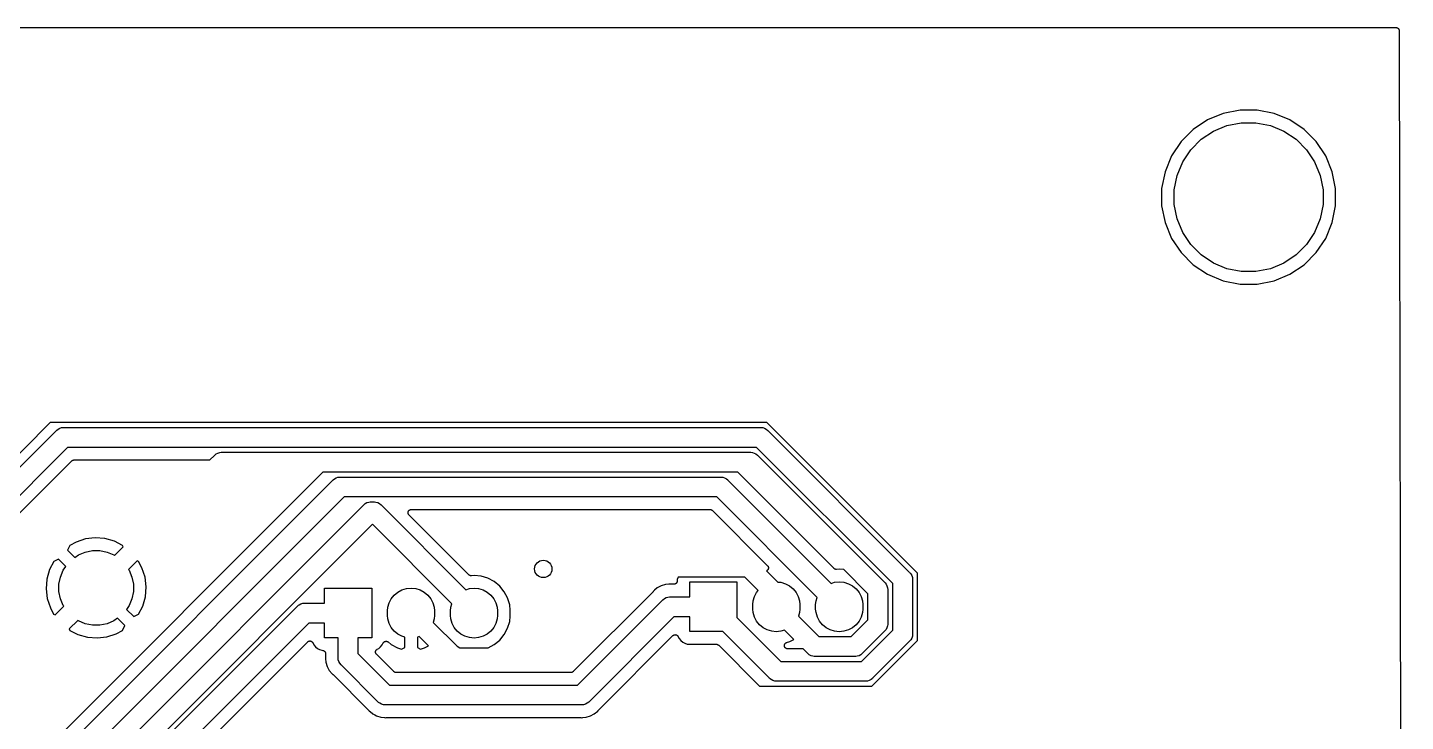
# Model space of a CAD drawing. Extents: x 77 to 164, y -183 to -59.
# Drawn here: x 108.7 to 164.3, y -86.9 to -59 of the extents above; entities that cross this region are included whole.
import ezdxf

# ---------------------------------------------------------------- set-up
doc = ezdxf.new("R2010")
doc.units = 0
doc.header["$MEASUREMENT"] = 0
doc.layers.add('BLACK', color=7, linetype='CONTINUOUS')

msp = doc.modelspace()

# ---------------------------------------------------------------- linework, layer by layer
at = {"layer": 'BLACK', "linetype": 'CONTINUOUS'}
for p, q in [((76.86, -58.953), (163.933, -58.953)), ((163.933, -58.953), (163.934, -58.953)), ((163.934, -58.953), (163.934, -58.953)), ((163.934, -58.953), (163.934, -58.953)), ((163.934, -58.953), (163.935, -58.953)), ((163.935, -58.953), (163.947, -58.9543)), ((163.947, -58.9543), (163.959, -58.9555)), ((163.959, -58.9555), (163.959, -58.9557)), ((163.959, -58.9557), (163.96, -58.9558)), ((163.96, -58.9558), (163.971, -58.9593)), ((163.971, -58.9593), (163.982, -58.9628)), ((163.982, -58.9628), (163.983, -58.9631)), ((163.983, -58.9631), (163.983, -58.9633)), ((163.983, -58.9633), (163.994, -58.969)), ((163.994, -58.969), (164.004, -58.9746)), ((164.004, -58.9746), (164.005, -58.9749)), ((164.005, -58.9749), (164.005, -58.9752)), ((164.005, -58.9752), (164.014, -58.9828)), ((164.014, -58.9828), (164.023, -58.9903)), ((164.023, -58.9903), (164.024, -58.9908)), ((164.024, -58.9908), (164.024, -58.9911)), ((164.024, -58.9911), (164.031, -59.0003)), ((164.031, -59.0003), (164.039, -59.0095)), ((164.039, -59.0095), (164.039, -59.01)), ((164.039, -59.01), (164.04, -59.0105)), ((164.04, -59.0105), (164.045, -59.0209)), ((164.045, -59.0209), (164.051, -59.0314)), ((164.051, -59.0314), (164.051, -59.0319)), ((164.051, -59.0319), (164.051, -59.0324)), ((164.051, -59.0324), (164.054, -59.0437)), ((164.054, -59.0437), (164.058, -59.0551)), ((164.058, -59.0551), (164.058, -59.0557)), ((164.058, -59.0557), (164.058, -59.0562)), ((164.058, -59.0562), (164.059, -59.0679)), ((164.059, -59.0679), (164.06, -59.0797)), ((164.06, -59.0797), (164.312, -182.474)), ((156.326, -62.6775), (155.752, -63.0614)), ((156.965, -62.4131), (156.326, -62.6775)), ((157.643, -62.2783), (156.965, -62.4131)), ((157.113, -62.9015), (157.693, -62.7863)), ((158.333, -62.2783), (157.643, -62.2783)), ((157.693, -62.7863), (158.283, -62.7863)), ((158.283, -62.7863), (158.863, -62.9015)), ((159.011, -62.4131), (158.333, -62.2783)), ((159.65, -62.6775), (159.011, -62.4131)), ((160.224, -63.0614), (159.65, -62.6775)), ((155.752, -63.0614), (155.263, -63.5499)), ((156.076, -63.4559), (156.567, -63.1277)), ((156.567, -63.1277), (157.113, -62.9015)), ((158.863, -62.9015), (159.409, -63.1277)), ((159.409, -63.1277), (159.9, -63.4559)), ((160.713, -63.5499), (160.224, -63.0614)), ((155.263, -63.5499), (154.879, -64.1245)), ((155.33, -64.3651), (155.658, -63.8738)), ((155.658, -63.8738), (156.076, -63.4559)), ((159.9, -63.4559), (160.318, -63.8738)), ((160.318, -63.8738), (160.646, -64.3651)), ((161.097, -64.1245), (160.713, -63.5499)), ((154.879, -64.1245), (154.615, -64.7628)), ((155.104, -64.911), (155.33, -64.3651)), ((160.646, -64.3651), (160.872, -64.911)), ((161.361, -64.7628), (161.097, -64.1245)), ((154.615, -64.7628), (154.48, -65.4405)), ((154.988, -65.4906), (155.104, -64.911)), ((160.872, -64.911), (160.988, -65.4906)), ((161.496, -65.4405), (161.361, -64.7628)), ((154.48, -65.4405), (154.48, -66.1315)), ((154.988, -66.0814), (154.988, -65.4906)), ((160.988, -65.4906), (160.988, -66.0814)), ((161.496, -66.1315), (161.496, -65.4405)), ((154.48, -66.1315), (154.615, -66.8092)), ((155.104, -66.661), (154.988, -66.0814)), ((160.988, -66.0814), (160.872, -66.661)), ((161.361, -66.8092), (161.496, -66.1315)), ((155.33, -67.2069), (155.104, -66.661)), ((160.872, -66.661), (160.646, -67.2069)), ((154.615, -66.8092), (154.879, -67.4475)), ((155.658, -67.6982), (155.33, -67.2069)), ((160.646, -67.2069), (160.318, -67.6982)), ((161.097, -67.4475), (161.361, -66.8092)), ((154.879, -67.4475), (155.263, -68.0221)), ((156.076, -68.1161), (155.658, -67.6982)), ((160.318, -67.6982), (159.9, -68.1161)), ((160.713, -68.0221), (161.097, -67.4475)), ((155.263, -68.0221), (155.752, -68.5106)), ((156.567, -68.4443), (156.076, -68.1161)), ((159.9, -68.1161), (159.409, -68.4443)), ((160.224, -68.5106), (160.713, -68.0221)), ((155.752, -68.5106), (156.326, -68.8945)), ((156.326, -68.8945), (156.965, -69.1589)), ((157.113, -68.6705), (156.567, -68.4443)), ((157.693, -68.7857), (157.113, -68.6705)), ((158.283, -68.7857), (157.693, -68.7857)), ((158.863, -68.6705), (158.283, -68.7857)), ((159.409, -68.4443), (158.863, -68.6705)), ((159.011, -69.1589), (159.65, -68.8945)), ((159.65, -68.8945), (160.224, -68.5106)), ((156.965, -69.1589), (157.643, -69.2937)), ((157.643, -69.2937), (158.333, -69.2937)), ((158.333, -69.2937), (159.011, -69.1589)), ((109.653, -74.87), (105.559, -78.9637)), ((138.558, -74.87), (109.653, -74.87)), ((144.631, -80.9427), (138.558, -74.87)), ((106.157, -78.9373), (109.893, -75.201)), ((109.893, -75.201), (109.906, -75.1858)), ((109.906, -75.1858), (109.921, -75.1732)), ((109.921, -75.1732), (109.967, -75.1358)), ((109.921, -75.1732), (109.921, -75.1732)), ((109.967, -75.1358), (110.036, -75.0986)), ((109.967, -75.1358), (109.967, -75.1358)), ((109.967, -75.1358), (109.967, -75.1358)), ((110.036, -75.0986), (110.112, -75.0758)), ((110.112, -75.0758), (110.17, -75.07)), ((110.17, -75.07), (110.19, -75.068)), ((110.17, -75.07), (110.17, -75.07)), ((110.19, -75.068), (110.21, -75.07)), ((110.21, -75.07), (138.29, -75.07)), ((138.29, -75.07), (138.309, -75.068)), ((138.309, -75.068), (138.329, -75.07)), ((138.329, -75.07), (138.329, -75.07)), ((138.329, -75.07), (138.388, -75.0758)), ((138.388, -75.0758), (138.463, -75.0986)), ((138.463, -75.0986), (138.533, -75.1358)), ((138.533, -75.1358), (138.593, -75.1858)), ((138.593, -75.1858), (138.606, -75.201)), ((138.606, -75.201), (144.299, -80.8945)), ((110.356, -75.87), (106.826, -79.3997)), ((138.144, -75.87), (110.356, -75.87)), ((116.347, -76.1358), (116.416, -76.0986)), ((116.416, -76.0986), (116.492, -76.0758)), ((116.492, -76.0758), (116.55, -76.07)), ((116.55, -76.07), (116.57, -76.0681)), ((116.57, -76.0681), (116.59, -76.07)), ((116.59, -76.07), (137.875, -76.07)), ((137.875, -76.07), (137.895, -76.0681)), ((137.895, -76.0681), (137.915, -76.07)), ((137.915, -76.07), (137.915, -76.07)), ((137.915, -76.07), (137.973, -76.0758)), ((137.973, -76.0758), (138.049, -76.0986)), ((138.049, -76.0986), (138.118, -76.1358)), ((143.631, -81.3569), (138.144, -75.87)), ((107.638, -79.3061), (110.529, -76.4152)), ((110.529, -76.4149), (110.53, -76.4139)), ((110.529, -76.4152), (110.529, -76.4149)), ((110.529, -76.4149), (110.529, -76.4149)), ((110.529, -76.4149), (110.529, -76.4149)), ((110.53, -76.4139), (110.539, -76.4066)), ((110.539, -76.4066), (110.548, -76.3992)), ((110.548, -76.3992), (110.549, -76.3989)), ((110.549, -76.3989), (110.55, -76.3985)), ((110.55, -76.3985), (110.56, -76.3931)), ((110.56, -76.3931), (110.57, -76.3876)), ((110.57, -76.3876), (110.571, -76.3874)), ((110.571, -76.3874), (110.572, -76.3871)), ((110.572, -76.3871), (110.583, -76.3838)), ((110.583, -76.3838), (110.594, -76.3804)), ((110.594, -76.3804), (110.595, -76.3803)), ((110.595, -76.3801), (110.607, -76.3791)), ((110.595, -76.3803), (110.595, -76.3801)), ((110.607, -76.3791), (110.619, -76.378)), ((110.619, -76.378), (116.096, -76.378)), ((116.096, -76.378), (116.273, -76.201)), ((116.273, -76.201), (116.286, -76.1858)), ((116.286, -76.1858), (116.347, -76.1358)), ((138.118, -76.1358), (138.179, -76.1858)), ((138.179, -76.1858), (138.192, -76.201)), ((138.192, -76.201), (143.299, -81.3087)), ((120.652, -76.87), (105.82, -91.702)), ((106.157, -92.0833), (121.039, -77.201)), ((137.384, -76.87), (120.652, -76.87)), ((121.039, -77.201), (121.052, -77.1858)), ((121.052, -77.1858), (121.067, -77.1733)), ((121.067, -77.1733), (121.113, -77.1358)), ((121.067, -77.1733), (121.067, -77.1733)), ((121.113, -77.1358), (121.182, -77.0987)), ((121.113, -77.1358), (121.113, -77.1358)), ((121.113, -77.1358), (121.113, -77.1358)), ((121.182, -77.0987), (121.258, -77.0758)), ((121.258, -77.0758), (121.316, -77.07)), ((121.316, -77.07), (121.336, -77.0681)), ((121.316, -77.07), (121.316, -77.07)), ((121.336, -77.0681), (121.356, -77.07)), ((121.356, -77.07), (136.68, -77.07)), ((136.68, -77.07), (136.7, -77.0681)), ((136.7, -77.0681), (136.719, -77.07)), ((136.719, -77.07), (136.719, -77.07)), ((136.719, -77.07), (136.778, -77.0758)), ((136.778, -77.0758), (136.853, -77.0987)), ((136.853, -77.0987), (136.923, -77.1358)), ((136.923, -77.1358), (136.984, -77.1858)), ((136.984, -77.1858), (136.996, -77.2011)), ((136.996, -77.2011), (141.148, -81.3531)), ((141.269, -80.7549), (137.384, -76.87)), ((121.502, -77.87), (106.826, -92.5457)), ((107.557, -92.9265), (122.283, -78.2011)), ((136.534, -77.87), (121.502, -77.87)), ((122.283, -78.2011), (122.295, -78.1858)), ((122.295, -78.1858), (122.356, -78.1358)), ((122.356, -78.1358), (122.425, -78.0987)), ((122.425, -78.0987), (122.501, -78.0758)), ((122.501, -78.0758), (122.56, -78.07)), ((122.56, -78.07), (122.579, -78.0681)), ((122.579, -78.0681), (122.599, -78.07)), ((122.599, -78.07), (122.694, -78.07)), ((122.694, -78.07), (122.714, -78.0681)), ((122.714, -78.0681), (122.733, -78.07)), ((122.733, -78.07), (122.733, -78.07)), ((122.733, -78.07), (122.792, -78.0758)), ((122.792, -78.0758), (122.867, -78.0987)), ((122.867, -78.0987), (122.937, -78.1358)), ((122.937, -78.1358), (122.998, -78.1858)), ((122.998, -78.1858), (123.01, -78.2011)), ((123.01, -78.2011), (126.416, -81.6071)), ((140.583, -81.9188), (136.534, -77.87)), ((124.085, -78.5037), (124.087, -78.4916)), ((124.085, -78.5039), (124.085, -78.5037)), ((124.085, -78.5041), (124.085, -78.5039)), ((124.086, -78.5162), (124.085, -78.5041)), ((124.087, -78.5284), (124.086, -78.5162)), ((124.087, -78.4916), (124.088, -78.4795)), ((124.087, -78.5286), (124.087, -78.5284)), ((124.087, -78.5288), (124.087, -78.5286)), ((124.091, -78.5403), (124.087, -78.5288)), ((124.088, -78.479), (124.092, -78.4674)), ((124.088, -78.4792), (124.088, -78.479)), ((124.088, -78.4795), (124.088, -78.4792)), ((124.094, -78.5522), (124.091, -78.5403)), ((124.092, -78.4674), (124.095, -78.4558)), ((124.094, -78.5524), (124.094, -78.5522)), ((124.094, -78.5526), (124.094, -78.5524)), ((124.1, -78.5634), (124.094, -78.5526)), ((124.095, -78.4554), (124.101, -78.4447)), ((124.095, -78.4556), (124.095, -78.4554)), ((124.095, -78.4558), (124.095, -78.4556)), ((124.106, -78.5742), (124.1, -78.5634)), ((124.101, -78.4447), (124.107, -78.434)), ((124.106, -78.5743), (124.106, -78.5742)), ((124.106, -78.5745), (124.106, -78.5743)), ((124.114, -78.584), (124.106, -78.5745)), ((124.107, -78.4336), (124.115, -78.4242)), ((124.107, -78.4338), (124.107, -78.4336)), ((124.107, -78.434), (124.107, -78.4338)), ((124.121, -78.5935), (124.114, -78.584)), ((124.115, -78.4242), (124.123, -78.4149)), ((124.121, -78.5938), (124.121, -78.5935)), ((124.121, -78.5939), (124.121, -78.5938)), ((124.122, -78.5948), (124.121, -78.5939)), ((124.121, -78.5939), (124.121, -78.5939)), ((126.537, -81.0089), (124.122, -78.5948)), ((124.123, -78.4146), (124.133, -78.4069)), ((124.123, -78.4147), (124.123, -78.4146)), ((124.123, -78.4149), (124.123, -78.4147)), ((124.133, -78.4069), (124.142, -78.3992)), ((124.142, -78.399), (124.153, -78.3933)), ((124.142, -78.3991), (124.142, -78.399)), ((124.142, -78.3992), (124.142, -78.3991)), ((124.153, -78.3933), (124.164, -78.3876)), ((124.164, -78.3874), (124.176, -78.384)), ((124.164, -78.3875), (124.164, -78.3874)), ((124.164, -78.3876), (124.164, -78.3875)), ((124.176, -78.384), (124.188, -78.3804)), ((124.188, -78.3803), (124.2, -78.3792)), ((124.188, -78.3804), (124.188, -78.3803)), ((124.188, -78.3804), (124.188, -78.3804)), ((124.2, -78.3792), (124.212, -78.378)), ((124.212, -78.378), (136.271, -78.378)), ((136.271, -78.378), (136.271, -78.378)), ((136.271, -78.378), (136.271, -78.378)), ((136.271, -78.378), (136.271, -78.378)), ((136.271, -78.378), (136.273, -78.378)), ((136.273, -78.378), (136.284, -78.3793)), ((136.284, -78.3793), (136.296, -78.3805)), ((136.296, -78.3805), (136.297, -78.3807)), ((136.297, -78.3807), (136.297, -78.3808)), ((136.297, -78.3808), (136.308, -78.3843)), ((136.308, -78.3843), (136.32, -78.3878)), ((136.32, -78.3878), (136.32, -78.3881)), ((136.32, -78.3881), (136.321, -78.3883)), ((136.321, -78.3883), (136.331, -78.3939)), ((136.331, -78.3939), (136.341, -78.3995)), ((136.341, -78.3995), (136.342, -78.3999)), ((136.342, -78.3999), (136.343, -78.4002)), ((136.343, -78.4002), (136.352, -78.4077)), ((136.352, -78.4077), (136.361, -78.4152)), ((136.361, -78.4152), (138.584, -80.6387)), ((122.646, -78.9686), (108.226, -93.389)), ((125.851, -82.1728), (122.646, -78.9686)), ((110.446, -79.8196), (110.348, -80.017)), ((110.348, -80.017), (110.64, -80.3087)), ((110.696, -79.6861), (110.446, -79.8196)), ((111.073, -79.5633), (110.696, -79.6861)), ((111.466, -79.5167), (111.073, -79.5633)), ((111.86, -79.5476), (111.466, -79.5167)), ((112.241, -79.6548), (111.86, -79.5476)), ((112.567, -79.8208), (112.241, -79.6548)), ((112.248, -80.226), (112.596, -79.8788)), ((112.596, -79.8788), (112.567, -79.8208)), ((109.793, -80.4731), (109.627, -80.7992)), ((109.989, -80.3762), (109.793, -80.4731)), ((110.281, -80.6679), (109.989, -80.3762)), ((110.64, -80.3087), (110.795, -80.2047)), ((110.795, -80.2047), (111.068, -80.0916)), ((111.068, -80.0916), (111.358, -80.034)), ((111.358, -80.034), (111.654, -80.034)), ((111.654, -80.034), (111.944, -80.0916)), ((111.944, -80.0916), (112.217, -80.2047)), ((112.217, -80.2047), (112.248, -80.226)), ((113.161, -80.4445), (112.814, -80.7917)), ((113.22, -80.4738), (113.161, -80.4445)), ((113.354, -80.7236), (113.22, -80.4738)), ((109.627, -80.7992), (109.52, -81.1799)), ((110.006, -81.3863), (110.064, -81.0965)), ((110.064, -81.0965), (110.177, -80.8235)), ((110.177, -80.8235), (110.281, -80.6679)), ((112.814, -80.7917), (112.835, -80.8235)), ((112.835, -80.8235), (112.948, -81.0965)), ((112.948, -81.0965), (113.006, -81.3863)), ((113.477, -81.1009), (113.354, -80.7236)), ((113.523, -81.4937), (113.477, -81.1009)), ((126.541, -81.0125), (126.537, -81.0089)), ((126.545, -81.0164), (126.541, -81.0125)), ((126.55, -81.0203), (126.545, -81.0164)), ((126.556, -81.0246), (126.55, -81.0203)), ((126.561, -81.0273), (126.556, -81.0246)), ((126.565, -81.0304), (126.561, -81.0273)), ((126.571, -81.0331), (126.565, -81.0304)), ((126.578, -81.0364), (126.571, -81.0331)), ((126.583, -81.038), (126.578, -81.0364)), ((126.588, -81.0402), (126.583, -81.038)), ((126.595, -81.0416), (126.588, -81.0402)), ((126.601, -81.0436), (126.595, -81.0416)), ((126.607, -81.0442), (126.601, -81.0436)), ((126.612, -81.0453), (126.607, -81.0442)), ((126.619, -81.0454), (126.612, -81.0453)), ((126.626, -81.0461), (126.619, -81.0454)), ((126.631, -81.0456), (126.626, -81.0461)), ((126.637, -81.0457), (126.631, -81.0456)), ((126.639, -81.0455), (126.637, -81.0457)), ((126.746, -81.0349), (126.639, -81.0455)), ((127.032, -81.0631), (126.746, -81.0349)), ((127.308, -81.1466), (127.032, -81.0631)), ((134.974, -81.1007), (134.945, -81.1964)), ((134.976, -81.096), (134.974, -81.1007)), ((137.665, -81.096), (134.976, -81.096)), ((138.207, -81.638), (137.665, -81.096)), ((138.549, -80.8424), (138.545, -80.8447)), ((138.545, -80.8447), (138.997, -81.2972)), ((138.556, -80.8393), (138.549, -80.8424)), ((138.56, -80.8367), (138.556, -80.8393)), ((138.564, -80.8345), (138.56, -80.8367)), ((138.57, -80.8296), (138.564, -80.8345)), ((138.577, -80.8251), (138.57, -80.8296)), ((138.58, -80.8218), (138.577, -80.8251)), ((138.583, -80.8189), (138.58, -80.8218)), ((138.588, -80.8129), (138.583, -80.8189)), ((138.584, -80.6387), (138.585, -80.6399)), ((138.585, -80.6399), (138.588, -80.6436)), ((138.588, -80.6436), (138.592, -80.6468)), ((138.594, -80.8073), (138.588, -80.8129)), ((138.592, -80.6468), (138.596, -80.6532)), ((138.596, -80.8034), (138.594, -80.8073)), ((138.596, -80.6532), (138.601, -80.6593)), ((138.599, -80.7999), (138.596, -80.8034)), ((138.603, -80.793), (138.599, -80.7999)), ((138.601, -80.6593), (138.603, -80.6634)), ((138.603, -80.6634), (138.606, -80.6672)), ((138.607, -80.7865), (138.603, -80.793)), ((138.606, -80.6672), (138.609, -80.6744)), ((138.609, -80.7821), (138.607, -80.7865)), ((138.609, -80.6744), (138.612, -80.6813)), ((138.611, -80.7781), (138.609, -80.7821)), ((138.613, -80.7707), (138.611, -80.7781)), ((138.612, -80.6813), (138.613, -80.6858)), ((138.613, -80.6858), (138.615, -80.69)), ((138.616, -80.7634), (138.613, -80.7707)), ((138.615, -80.69), (138.617, -80.6976)), ((138.617, -80.7589), (138.616, -80.7634)), ((138.617, -80.6976), (138.619, -80.7051)), ((138.619, -80.7544), (138.617, -80.7589)), ((138.619, -80.7051), (138.619, -80.7097)), ((138.619, -80.7097), (138.62, -80.7142)), ((138.621, -80.739), (138.619, -80.7467)), ((138.619, -80.7467), (138.619, -80.7544)), ((138.62, -80.7142), (138.621, -80.7221)), ((138.621, -80.7221), (138.621, -80.7298)), ((138.621, -80.7298), (138.621, -80.7344)), ((138.621, -80.7344), (138.621, -80.739)), ((141.273, -80.7584), (141.269, -80.7549)), ((141.277, -80.7624), (141.273, -80.7584)), ((141.282, -80.7663), (141.277, -80.7624)), ((141.288, -80.7706), (141.282, -80.7663)), ((141.293, -80.7733), (141.288, -80.7706)), ((141.297, -80.7764), (141.293, -80.7733)), ((141.303, -80.7791), (141.297, -80.7764)), ((141.31, -80.7824), (141.303, -80.7791)), ((141.315, -80.784), (141.31, -80.7824)), ((141.32, -80.7862), (141.315, -80.784)), ((141.327, -80.7876), (141.32, -80.7862)), ((141.333, -80.7896), (141.327, -80.7876)), ((141.339, -80.7902), (141.333, -80.7896)), ((141.344, -80.7913), (141.339, -80.7902)), ((141.351, -80.7914), (141.344, -80.7913)), ((141.358, -80.7921), (141.351, -80.7914)), ((141.363, -80.7916), (141.358, -80.7921)), ((141.369, -80.7917), (141.363, -80.7916)), ((141.371, -80.7915), (141.369, -80.7917)), ((141.478, -80.7809), (141.371, -80.7915)), ((141.658, -80.7987), (141.478, -80.7809)), ((142.631, -81.7711), (141.658, -80.7987)), ((144.299, -80.8945), (144.315, -80.907)), ((144.315, -80.907), (144.327, -80.9223)), ((144.327, -80.9223), (144.327, -80.9223)), ((144.327, -80.9223), (144.352, -80.9524)), ((144.352, -80.9524), (144.365, -80.9679)), ((144.365, -80.9679), (144.402, -81.0374)), ((144.402, -81.0374), (144.425, -81.1128)), ((144.425, -81.1128), (144.431, -81.1716)), ((144.631, -83.6493), (144.631, -80.9427)), ((109.52, -81.1799), (109.489, -81.5743)), ((109.489, -81.5743), (109.535, -81.9671)), ((110.006, -81.6817), (110.006, -81.3863)), ((110.064, -81.9715), (110.006, -81.6817)), ((113.006, -81.6817), (112.948, -81.9715)), ((113.006, -81.3863), (113.006, -81.6817)), ((113.492, -81.8881), (113.523, -81.4937)), ((120.713, -82.15), (120.713, -81.55)), ((120.713, -81.55), (122.618, -81.55)), ((122.618, -81.55), (122.618, -83.55)), ((123.674, -81.7067), (123.84, -81.6182)), ((123.84, -81.6182), (124.019, -81.5638)), ((124.019, -81.5638), (124.206, -81.5454)), ((124.206, -81.5454), (124.393, -81.5638)), ((124.393, -81.5638), (124.572, -81.6182)), ((124.572, -81.6182), (124.738, -81.7067)), ((126.416, -81.6071), (126.559, -81.5638)), ((126.559, -81.5638), (126.746, -81.5454)), ((126.746, -81.5454), (126.933, -81.5638)), ((126.933, -81.5638), (127.112, -81.6182)), ((127.112, -81.6182), (127.278, -81.7067)), ((127.561, -81.2823), (127.308, -81.1466)), ((127.784, -81.4648), (127.561, -81.2823)), ((127.966, -81.6872), (127.784, -81.4648)), ((128.102, -81.9409), (127.966, -81.6872)), ((133.967, -81.6899), (130.751, -84.9068)), ((133.971, -81.6858), (133.967, -81.6899)), ((133.975, -81.682), (133.971, -81.6858)), ((133.976, -81.6807), (133.975, -81.682)), ((134, -81.6508), (133.976, -81.6807)), ((134.03, -81.6264), (134, -81.6508)), ((134.139, -81.5374), (134.03, -81.6264)), ((134.03, -81.6264), (134.03, -81.6264)), ((134.245, -81.4807), (134.139, -81.5374)), ((134.296, -81.4531), (134.245, -81.4807)), ((134.468, -81.4011), (134.296, -81.4531)), ((134.607, -81.3874), (134.468, -81.4011)), ((134.645, -81.3836), (134.607, -81.3874)), ((134.607, -81.3874), (134.607, -81.3874)), ((134.684, -81.3874), (134.645, -81.3836)), ((134.689, -81.3874), (134.684, -81.3874)), ((134.695, -81.388), (134.689, -81.3874)), ((134.696, -81.388), (134.695, -81.388)), ((134.811, -81.388), (134.696, -81.388)), ((134.817, -81.3874), (134.811, -81.388)), ((134.822, -81.3875), (134.817, -81.3874)), ((134.829, -81.3862), (134.822, -81.3875)), ((134.836, -81.3856), (134.829, -81.3862)), ((134.841, -81.3839), (134.836, -81.3856)), ((134.847, -81.3828), (134.841, -81.3839)), ((134.853, -81.3803), (134.847, -81.3828)), ((134.859, -81.3784), (134.853, -81.3803)), ((134.864, -81.3757), (134.859, -81.3784)), ((134.87, -81.3736), (134.864, -81.3757)), ((134.875, -81.3699), (134.87, -81.3736)), ((134.881, -81.3668), (134.875, -81.3699)), ((134.886, -81.3631), (134.881, -81.3668)), ((134.89, -81.36), (134.886, -81.3631)), ((134.895, -81.3553), (134.89, -81.36)), ((134.9, -81.3511), (134.895, -81.3553)), ((134.904, -81.3467), (134.9, -81.3511)), ((134.908, -81.3427), (134.904, -81.3467)), ((134.912, -81.3372), (134.908, -81.3427)), ((134.916, -81.332), (134.912, -81.3372)), ((134.919, -81.327), (134.916, -81.332)), ((134.922, -81.3222), (134.919, -81.327)), ((134.925, -81.3161), (134.922, -81.3222)), ((134.928, -81.3102), (134.925, -81.3161)), ((134.93, -81.3047), (134.928, -81.3102)), ((134.932, -81.2995), (134.93, -81.3047)), ((134.933, -81.2929), (134.932, -81.2995)), ((134.935, -81.2865), (134.933, -81.2929)), ((134.936, -81.2808), (134.935, -81.2865)), ((134.937, -81.2752), (134.936, -81.2808)), ((134.945, -81.1964), (134.937, -81.2734)), ((134.937, -81.2734), (134.937, -81.2752)), ((135.445, -81.896), (135.445, -81.296)), ((135.445, -81.296), (137.35, -81.296)), ((137.35, -81.296), (137.35, -82.7303)), ((138.142, -81.7168), (138.207, -81.638)), ((138.997, -81.2972), (139.125, -81.3098)), ((139.125, -81.3098), (139.304, -81.3642)), ((139.304, -81.3642), (139.47, -81.4527)), ((139.47, -81.4527), (139.615, -81.5717)), ((139.615, -81.5717), (139.734, -81.7168)), ((141.148, -81.3531), (141.291, -81.3098)), ((141.291, -81.3098), (141.478, -81.2914)), ((141.478, -81.2914), (141.665, -81.3098)), ((141.665, -81.3098), (141.844, -81.3642)), ((141.844, -81.3642), (142.01, -81.4527)), ((142.01, -81.4527), (142.155, -81.5717)), ((142.155, -81.5717), (142.274, -81.7168)), ((143.299, -81.3087), (143.315, -81.3212)), ((143.315, -81.3212), (143.327, -81.3365)), ((143.327, -81.3365), (143.327, -81.3365)), ((143.327, -81.3365), (143.365, -81.3821)), ((143.365, -81.3821), (143.402, -81.4516)), ((143.402, -81.4516), (143.425, -81.527)), ((143.425, -81.527), (143.432, -81.6054)), ((143.432, -81.6054), (143.431, -81.6251)), ((143.431, -81.6251), (143.431, -82.9669)), ((143.631, -83.2351), (143.631, -81.3569)), ((144.431, -81.1716), (144.431, -81.1716)), ((144.431, -81.1716), (144.432, -81.1912)), ((144.432, -81.1912), (144.431, -81.2108)), ((144.431, -81.2108), (144.431, -83.3811)), ((109.535, -81.9671), (109.658, -82.3444)), ((110.177, -82.2445), (110.064, -81.9715)), ((110.198, -82.2763), (110.177, -82.2445)), ((112.835, -82.2445), (112.731, -82.4001)), ((112.948, -81.9715), (112.835, -82.2445)), ((113.385, -82.2688), (113.492, -81.8881)), ((119.645, -82.2533), (119.666, -82.2354)), ((119.666, -82.2354), (119.69, -82.2158)), ((119.69, -82.2158), (119.76, -82.1787)), ((119.76, -82.1787), (119.835, -82.1558)), ((119.835, -82.1558), (119.894, -82.15)), ((119.894, -82.15), (119.913, -82.1481)), ((119.894, -82.15), (119.894, -82.15)), ((119.913, -82.1481), (119.933, -82.15)), ((119.933, -82.15), (120.713, -82.15)), ((123.267, -82.3158), (123.322, -82.1362)), ((123.322, -82.1362), (123.41, -81.9708)), ((123.41, -81.9708), (123.529, -81.8257)), ((123.529, -81.8257), (123.674, -81.7067)), ((124.738, -81.7067), (124.883, -81.8257)), ((124.883, -81.8257), (125.002, -81.9708)), ((125.002, -81.9708), (125.09, -82.1362)), ((125.09, -82.1362), (125.145, -82.3158)), ((125.807, -82.3158), (125.851, -82.1728)), ((127.278, -81.7067), (127.423, -81.8257)), ((127.423, -81.8257), (127.542, -81.9708)), ((127.542, -81.9708), (127.63, -82.1362)), ((127.63, -82.1362), (127.685, -82.3158)), ((128.185, -82.2162), (128.102, -81.9409)), ((128.207, -82.4308), (128.185, -82.2162)), ((130.924, -85.452), (134.349, -82.0271)), ((134.349, -82.0271), (134.361, -82.0118)), ((134.361, -82.0118), (134.422, -81.9618)), ((134.422, -81.9618), (134.492, -81.9247)), ((134.492, -81.9247), (134.567, -81.9018)), ((134.567, -81.9018), (134.626, -81.896)), ((134.626, -81.896), (134.645, -81.8941)), ((134.626, -81.896), (134.626, -81.896)), ((134.645, -81.8941), (134.665, -81.896)), ((134.665, -81.896), (135.445, -81.896)), ((137.986, -82.2017), (137.999, -82.0618)), ((137.986, -82.3903), (137.986, -82.2017)), ((137.999, -82.0618), (138.054, -81.8822)), ((138.054, -81.8822), (138.142, -81.7168)), ((139.734, -81.7168), (139.822, -81.8822)), ((139.822, -81.8822), (139.877, -82.0618)), ((139.877, -82.0618), (139.891, -82.2017)), ((139.891, -82.2017), (139.891, -82.3903)), ((140.525, -82.2017), (140.539, -82.0618)), ((140.525, -82.3903), (140.525, -82.2017)), ((140.539, -82.0618), (140.583, -81.9188)), ((142.274, -81.7168), (142.362, -81.8822)), ((142.362, -81.8822), (142.417, -82.0618)), ((142.417, -82.0618), (142.43, -82.2017)), ((142.43, -82.2017), (142.43, -82.3903)), ((142.631, -82.8209), (142.631, -81.7711)), ((109.658, -82.3444), (109.792, -82.5942)), ((109.792, -82.5942), (109.851, -82.6235)), ((109.851, -82.6235), (110.198, -82.2763)), ((112.372, -82.7593), (112.217, -82.8633)), ((112.664, -83.051), (112.372, -82.7593)), ((112.731, -82.4001), (113.023, -82.6918)), ((113.023, -82.6918), (113.219, -82.5949)), ((113.219, -82.5949), (113.385, -82.2688)), ((113.777, -88.1208), (119.617, -82.281)), ((119.617, -82.281), (119.629, -82.2658)), ((119.629, -82.2658), (119.645, -82.2533)), ((119.645, -82.2533), (119.645, -82.2533)), ((123.253, -82.4557), (123.267, -82.3158)), ((123.253, -82.6443), (123.253, -82.4557)), ((123.267, -82.7842), (123.253, -82.6443)), ((123.322, -82.9638), (123.267, -82.7842)), ((125.145, -82.7842), (125.101, -82.9272)), ((125.145, -82.3158), (125.158, -82.4557)), ((125.158, -82.6443), (125.145, -82.7842)), ((125.158, -82.4557), (125.158, -82.6443)), ((125.793, -82.4557), (125.807, -82.3158)), ((125.793, -82.6443), (125.793, -82.4557)), ((125.807, -82.7842), (125.793, -82.6443)), ((125.862, -82.9638), (125.807, -82.7842)), ((127.685, -82.7842), (127.63, -82.9638)), ((127.685, -82.3158), (127.698, -82.4557)), ((127.698, -82.6443), (127.685, -82.7842)), ((127.698, -82.4557), (127.698, -82.6443)), ((128.185, -82.8838), (128.207, -82.6692)), ((128.207, -82.6692), (128.207, -82.4308)), ((134.811, -82.696), (131.386, -86.1209)), ((135.445, -82.696), (134.811, -82.696)), ((135.445, -83.296), (135.445, -82.696)), ((137.35, -82.7303), (139.116, -84.496)), ((137.999, -82.5302), (137.986, -82.3903)), ((138.054, -82.7098), (137.999, -82.5302)), ((138.142, -82.8752), (138.054, -82.7098)), ((139.877, -82.5302), (139.833, -82.6732)), ((139.833, -82.6732), (140.656, -83.496)), ((139.891, -82.3903), (139.877, -82.5302)), ((140.539, -82.5302), (140.525, -82.3903)), ((140.594, -82.7098), (140.539, -82.5302)), ((140.682, -82.8752), (140.594, -82.7098)), ((142.362, -82.7098), (142.274, -82.8752)), ((142.417, -82.5302), (142.362, -82.7098)), ((142.43, -82.3903), (142.417, -82.5302)), ((110.764, -82.842), (110.416, -83.1892)), ((110.416, -83.1892), (110.445, -83.2472)), ((110.445, -83.2472), (110.771, -83.4132)), ((110.795, -82.8633), (110.764, -82.842)), ((111.068, -82.9764), (110.795, -82.8633)), ((111.358, -83.034), (111.068, -82.9764)), ((111.654, -83.034), (111.358, -83.034)), ((111.944, -82.9764), (111.654, -83.034)), ((112.217, -82.8633), (111.944, -82.9764)), ((112.316, -83.3819), (112.566, -83.2484)), ((112.566, -83.2484), (112.664, -83.051)), ((120.079, -82.95), (114.446, -88.5832)), ((120.713, -82.95), (120.079, -82.95)), ((120.713, -83.55), (120.713, -82.95)), ((123.41, -83.1292), (123.322, -82.9638)), ((123.529, -83.2743), (123.41, -83.1292)), ((123.674, -83.3933), (123.529, -83.2743)), ((125.101, -82.9272), (126.062, -83.8881)), ((125.95, -83.1292), (125.862, -82.9638)), ((126.069, -83.2743), (125.95, -83.1292)), ((126.214, -83.3933), (126.069, -83.2743)), ((127.423, -83.2743), (127.278, -83.3933)), ((127.542, -83.1292), (127.423, -83.2743)), ((127.63, -82.9638), (127.542, -83.1292)), ((127.966, -83.4128), (128.102, -83.1591)), ((128.102, -83.1591), (128.185, -82.8838)), ((136.785, -83.296), (135.445, -83.296)), ((138.654, -85.165), (136.785, -83.296)), ((138.261, -83.0203), (138.142, -82.8752)), ((138.406, -83.1393), (138.261, -83.0203)), ((138.572, -83.2278), (138.406, -83.1393)), ((138.751, -83.2822), (138.572, -83.2278)), ((138.938, -83.3006), (138.751, -83.2822)), ((139.125, -83.2822), (138.938, -83.3006)), ((139.268, -83.2389), (139.125, -83.2822)), ((139.642, -83.6135), (139.268, -83.2389)), ((140.801, -83.0203), (140.682, -82.8752)), ((140.946, -83.1393), (140.801, -83.0203)), ((141.112, -83.2278), (140.946, -83.1393)), ((141.291, -83.2822), (141.112, -83.2278)), ((141.478, -83.3006), (141.291, -83.2822)), ((141.665, -83.2822), (141.478, -83.3006)), ((141.844, -83.2278), (141.665, -83.2822)), ((142.01, -83.1393), (141.844, -83.2278)), ((141.955, -83.496), (142.631, -82.8209)), ((142.155, -83.0203), (142.01, -83.1393)), ((142.274, -82.8752), (142.155, -83.0203)), ((142.37, -84.496), (143.631, -83.2351)), ((143.299, -83.2833), (142.418, -84.165)), ((143.315, -83.2708), (143.299, -83.2833)), ((143.365, -83.2099), (143.315, -83.2708)), ((143.402, -83.1404), (143.365, -83.2099)), ((143.425, -83.065), (143.402, -83.1404)), ((143.431, -83.0062), (143.425, -83.065)), ((143.431, -82.9669), (143.432, -82.9866)), ((143.432, -82.9866), (143.431, -83.0062)), ((143.431, -83.0062), (143.431, -83.0062)), ((110.771, -83.4132), (111.152, -83.5204)), ((111.152, -83.5204), (111.546, -83.5513)), ((111.546, -83.5513), (111.939, -83.5047)), ((111.939, -83.5047), (112.316, -83.3819)), ((114.991, -88.7564), (120.037, -83.7103)), ((120.037, -83.7103), (120.039, -83.709)), ((120.039, -83.709), (120.043, -83.7054)), ((120.043, -83.7054), (120.047, -83.7013)), ((120.047, -83.7013), (120.053, -83.6977)), ((120.053, -83.6977), (120.058, -83.6936)), ((120.058, -83.6936), (120.063, -83.6909)), ((120.063, -83.6909), (120.068, -83.6876)), ((120.068, -83.6876), (120.074, -83.6852)), ((120.074, -83.6852), (120.08, -83.6821)), ((120.08, -83.6821), (120.086, -83.6805)), ((120.086, -83.6805), (120.091, -83.6783)), ((120.091, -83.6783), (120.097, -83.6771)), ((120.097, -83.6771), (120.104, -83.6752)), ((120.104, -83.6752), (120.11, -83.6747)), ((120.11, -83.6747), (120.115, -83.6736)), ((120.115, -83.6736), (120.122, -83.6736)), ((120.122, -83.6736), (120.128, -83.6731)), ((120.128, -83.6731), (120.134, -83.6737)), ((120.134, -83.6737), (120.14, -83.6737)), ((120.14, -83.6737), (120.147, -83.675)), ((120.147, -83.675), (120.153, -83.6757)), ((120.153, -83.6757), (120.159, -83.6775)), ((120.159, -83.6775), (120.164, -83.6787)), ((120.164, -83.6787), (120.17, -83.6812)), ((120.17, -83.6812), (120.177, -83.6832)), ((120.177, -83.6832), (120.182, -83.686)), ((120.182, -83.686), (120.187, -83.6882)), ((120.187, -83.6882), (120.193, -83.6919)), ((120.193, -83.6919), (120.199, -83.695)), ((120.199, -83.695), (120.203, -83.6988)), ((120.203, -83.6988), (120.208, -83.702)), ((120.208, -83.702), (120.213, -83.7067)), ((120.213, -83.7067), (120.218, -83.7109)), ((120.218, -83.7109), (120.221, -83.7154)), ((120.221, -83.7154), (120.225, -83.7196)), ((120.225, -83.7196), (120.229, -83.725)), ((120.229, -83.725), (120.233, -83.7302)), ((120.233, -83.7302), (120.236, -83.7353)), ((120.236, -83.7353), (120.239, -83.7402)), ((120.239, -83.7402), (120.289, -83.8336)), ((120.289, -83.8336), (120.353, -83.9109)), ((120.353, -83.9109), (120.43, -83.9744)), ((121.266, -83.55), (120.713, -83.55)), ((121.266, -84.3304), (121.266, -83.55)), ((122.618, -83.55), (122.066, -83.55)), ((122.066, -83.55), (122.066, -84.1843)), ((122.902, -83.9744), (122.979, -83.9109)), ((122.979, -83.9109), (123.043, -83.8336)), ((123.043, -83.8336), (123.086, -83.7529)), ((123.086, -83.7529), (123.087, -83.7514)), ((123.087, -83.7514), (123.093, -83.742)), ((123.093, -83.742), (123.1, -83.7326)), ((123.1, -83.7318), (123.101, -83.7309)), ((123.1, -83.7326), (123.1, -83.7318)), ((123.101, -83.7309), (123.109, -83.7231)), ((123.109, -83.7231), (123.117, -83.715)), ((123.117, -83.715), (123.118, -83.7144)), ((123.118, -83.7144), (123.119, -83.7136)), ((123.119, -83.7136), (123.128, -83.7075)), ((123.128, -83.7075), (123.138, -83.7011)), ((123.138, -83.7011), (123.139, -83.7007)), ((123.139, -83.7001), (123.15, -83.6959)), ((123.139, -83.7007), (123.139, -83.7001)), ((123.15, -83.6959), (123.16, -83.6915)), ((123.16, -83.6915), (123.161, -83.6913)), ((123.161, -83.6913), (123.162, -83.6909)), ((123.162, -83.6909), (123.174, -83.6888)), ((123.174, -83.6888), (123.185, -83.6865)), ((123.185, -83.6865), (123.186, -83.6865)), ((123.186, -83.6865), (123.187, -83.6863)), ((123.187, -83.6863), (123.198, -83.6864)), ((123.198, -83.6864), (123.209, -83.6863)), ((123.209, -83.6863), (123.211, -83.6865)), ((123.211, -83.6865), (123.212, -83.6865)), ((123.212, -83.6865), (123.223, -83.6888)), ((123.223, -83.6888), (123.234, -83.6909)), ((123.234, -83.6909), (123.235, -83.6913)), ((123.235, -83.6913), (123.236, -83.6915)), ((123.236, -83.6915), (123.246, -83.6959)), ((123.246, -83.6959), (123.257, -83.7002)), ((123.257, -83.7002), (123.258, -83.7008)), ((123.258, -83.7008), (123.259, -83.7012)), ((123.259, -83.7012), (123.268, -83.7075)), ((123.268, -83.7075), (123.278, -83.7137)), ((123.278, -83.7137), (123.409, -83.8191)), ((123.409, -83.8191), (123.664, -83.9521)), ((123.84, -83.4818), (123.674, -83.3933)), ((123.952, -83.5158), (123.84, -83.4818)), ((123.952, -83.9412), (123.952, -83.5158)), ((124.536, -83.4929), (124.46, -83.5158)), ((124.46, -83.5158), (124.46, -83.9412)), ((124.91, -83.8675), (124.536, -83.4929)), ((124.748, -83.9521), (124.91, -83.8675)), ((126.062, -83.8881), (126.178, -83.95)), ((126.38, -83.4818), (126.214, -83.3933)), ((126.559, -83.5362), (126.38, -83.4818)), ((126.746, -83.5546), (126.559, -83.5362)), ((126.933, -83.5362), (126.746, -83.5546)), ((127.112, -83.4818), (126.933, -83.5362)), ((127.278, -83.3933), (127.112, -83.4818)), ((127.314, -83.95), (127.561, -83.8177)), ((127.561, -83.8177), (127.784, -83.6352)), ((127.784, -83.6352), (127.966, -83.4128)), ((131.768, -86.4581), (134.769, -83.4563)), ((134.769, -83.4563), (134.771, -83.455)), ((134.771, -83.455), (134.775, -83.4514)), ((134.775, -83.4514), (134.779, -83.4473)), ((134.779, -83.4473), (134.785, -83.4437)), ((134.785, -83.4437), (134.79, -83.4396)), ((134.79, -83.4396), (134.795, -83.4369)), ((134.795, -83.4369), (134.8, -83.4336)), ((134.8, -83.4336), (134.806, -83.4312)), ((134.806, -83.4312), (134.812, -83.4281)), ((134.812, -83.4281), (134.818, -83.4265)), ((134.818, -83.4265), (134.823, -83.4243)), ((134.823, -83.4243), (134.829, -83.4231)), ((134.829, -83.4231), (134.836, -83.4212)), ((134.836, -83.4212), (134.842, -83.4207)), ((134.842, -83.4207), (134.847, -83.4196)), ((134.847, -83.4196), (134.854, -83.4196)), ((134.854, -83.4196), (134.86, -83.4191)), ((134.86, -83.4191), (134.866, -83.4197)), ((134.866, -83.4197), (134.872, -83.4197)), ((134.872, -83.4197), (134.879, -83.421)), ((134.879, -83.421), (134.885, -83.4217)), ((134.885, -83.4217), (134.891, -83.4235)), ((134.891, -83.4235), (134.896, -83.4247)), ((134.896, -83.4247), (134.902, -83.4272)), ((134.902, -83.4272), (134.909, -83.4292)), ((134.909, -83.4292), (134.914, -83.432)), ((134.914, -83.432), (134.919, -83.4342)), ((134.919, -83.4342), (134.925, -83.4379)), ((134.925, -83.4379), (134.931, -83.441)), ((134.931, -83.441), (134.935, -83.4448)), ((134.935, -83.4448), (134.94, -83.448)), ((134.94, -83.448), (134.945, -83.4527)), ((134.945, -83.4527), (134.95, -83.4569)), ((134.95, -83.4569), (134.953, -83.4614)), ((134.953, -83.4614), (134.957, -83.4656)), ((134.957, -83.4656), (134.961, -83.471)), ((134.961, -83.471), (134.965, -83.4762)), ((134.965, -83.4762), (134.968, -83.4813)), ((134.968, -83.4813), (134.971, -83.4862)), ((134.971, -83.4862), (135.021, -83.5796)), ((135.021, -83.5796), (135.085, -83.6569)), ((135.085, -83.6569), (135.162, -83.7204)), ((135.162, -83.7204), (135.25, -83.7676)), ((135.25, -83.7676), (135.346, -83.7966)), ((135.346, -83.7966), (135.452, -83.8071)), ((135.452, -83.8071), (136.525, -83.8071)), ((136.525, -83.8071), (136.525, -83.8071)), ((136.525, -83.8071), (136.525, -83.8071)), ((136.525, -83.8071), (136.525, -83.8071)), ((136.525, -83.8071), (136.527, -83.8071)), ((136.527, -83.8071), (136.538, -83.8084)), ((136.538, -83.8084), (136.55, -83.8096)), ((136.55, -83.8096), (136.551, -83.8098)), ((136.551, -83.8098), (136.551, -83.8098)), ((136.551, -83.8098), (136.562, -83.8134)), ((136.562, -83.8134), (136.574, -83.8168)), ((136.574, -83.8168), (136.574, -83.8171)), ((136.574, -83.8171), (136.575, -83.8173)), ((136.575, -83.8173), (136.585, -83.823)), ((136.585, -83.823), (136.596, -83.8285)), ((136.596, -83.8285), (136.596, -83.829)), ((136.596, -83.829), (136.597, -83.8293)), ((136.597, -83.8293), (136.606, -83.8368)), ((136.606, -83.8368), (136.615, -83.8443)), ((136.615, -83.8443), (138.266, -85.496)), ((139.262, -83.8601), (139.263, -83.8553)), ((139.263, -83.8677), (139.262, -83.8601)), ((139.263, -83.8505), (139.264, -83.843)), ((139.263, -83.8553), (139.263, -83.8505)), ((139.263, -83.8752), (139.263, -83.8677)), ((139.264, -83.88), (139.263, -83.8752)), ((139.264, -83.843), (139.265, -83.8355)), ((139.265, -83.8848), (139.264, -83.88)), ((139.265, -83.8355), (139.266, -83.8308)), ((139.267, -83.8921), (139.265, -83.8848)), ((139.266, -83.8308), (139.267, -83.8261)), ((139.267, -83.8261), (139.27, -83.819)), ((139.268, -83.8995), (139.267, -83.8921)), ((139.27, -83.9039), (139.268, -83.8995)), ((139.27, -83.819), (139.272, -83.8118)), ((139.272, -83.9086), (139.27, -83.9039)), ((139.272, -83.8118), (139.275, -83.8075)), ((139.275, -83.9153), (139.272, -83.9086)), ((139.275, -83.8075), (139.276, -83.803)), ((139.276, -83.803), (139.281, -83.7967)), ((139.281, -83.7967), (139.284, -83.79)), ((139.284, -83.79), (139.287, -83.7863)), ((139.287, -83.7863), (139.29, -83.7822)), ((139.29, -83.7822), (139.295, -83.7767)), ((139.295, -83.7767), (139.3, -83.7709)), ((139.3, -83.7709), (139.304, -83.7678)), ((139.304, -83.7678), (139.307, -83.7643)), ((139.307, -83.7643), (139.313, -83.76)), ((139.313, -83.76), (139.319, -83.7552)), ((139.319, -83.7552), (139.323, -83.753)), ((139.323, -83.753), (139.327, -83.7502)), ((139.327, -83.7502), (139.334, -83.7472)), ((139.334, -83.7472), (139.341, -83.7436)), ((139.341, -83.7436), (139.346, -83.7422)), ((139.346, -83.7422), (139.35, -83.7403)), ((139.35, -83.7403), (139.48, -83.6981)), ((139.48, -83.6981), (139.642, -83.6135)), ((140.656, -83.496), (141.955, -83.496)), ((142.784, -85.496), (144.631, -83.6493)), ((144.299, -83.6975), (142.832, -85.165)), ((144.315, -83.685), (144.299, -83.6975)), ((144.329, -83.668), (144.315, -83.685)), ((144.365, -83.6241), (144.329, -83.668)), ((144.402, -83.5546), (144.365, -83.6241)), ((144.425, -83.4792), (144.402, -83.5546)), ((144.427, -83.4604), (144.425, -83.4792)), ((144.431, -83.4204), (144.427, -83.4604)), ((144.431, -83.3811), (144.432, -83.4008)), ((144.432, -83.4008), (144.431, -83.4204)), ((120.43, -83.9744), (120.518, -84.0216)), ((120.518, -84.0216), (120.614, -84.0506)), ((120.614, -84.0506), (120.643, -84.0536)), ((120.643, -84.0536), (120.645, -84.0537)), ((120.645, -84.0537), (120.651, -84.0549)), ((120.651, -84.0549), (120.657, -84.0555)), ((120.657, -84.0555), (120.663, -84.0575)), ((120.663, -84.0575), (120.669, -84.0589)), ((120.669, -84.0589), (120.675, -84.0612)), ((120.675, -84.0612), (120.68, -84.0629)), ((120.68, -84.0629), (120.686, -84.066)), ((120.686, -84.066), (120.692, -84.0687)), ((120.692, -84.0687), (120.697, -84.0719)), ((120.697, -84.0719), (120.702, -84.0747)), ((120.702, -84.0747), (120.707, -84.0789)), ((120.707, -84.0789), (120.713, -84.0827)), ((120.713, -84.0827), (120.717, -84.0868)), ((120.717, -84.0868), (120.721, -84.0905)), ((120.721, -84.0905), (120.725, -84.0956)), ((120.725, -84.0956), (120.73, -84.1004)), ((120.73, -84.1004), (120.733, -84.1052)), ((120.733, -84.1052), (120.737, -84.1097)), ((120.737, -84.1097), (120.74, -84.1156)), ((120.74, -84.1156), (120.744, -84.1212)), ((120.744, -84.1212), (120.746, -84.1265)), ((120.746, -84.1265), (120.748, -84.1316)), ((120.748, -84.1316), (120.75, -84.1379)), ((120.75, -84.1379), (120.753, -84.1441)), ((120.753, -84.1441), (120.754, -84.1498)), ((120.754, -84.1498), (120.756, -84.1553)), ((120.757, -84.3116), (120.754, -84.35)), ((120.754, -84.35), (120.757, -84.3884)), ((120.756, -84.1553), (120.756, -84.1619)), ((120.756, -84.1619), (120.757, -84.1685)), ((120.757, -84.1685), (120.757, -84.1742)), ((120.757, -84.1742), (120.758, -84.1799)), ((120.758, -84.3009), (120.757, -84.3063)), ((120.757, -84.3063), (120.757, -84.3116)), ((120.757, -84.3884), (120.757, -84.3885)), ((120.757, -84.3885), (120.771, -84.528)), ((120.758, -84.1799), (120.758, -84.2992)), ((120.758, -84.2992), (120.758, -84.3009)), ((121.264, -84.35), (121.266, -84.3304)), ((121.269, -84.4005), (121.264, -84.35)), ((121.272, -84.4284), (121.269, -84.4005)), ((121.295, -84.5038), (121.272, -84.4284)), ((122.066, -84.1843), (123.334, -85.452)), ((122.773, -84.1068), (122.774, -84.1004)), ((122.773, -84.1127), (122.773, -84.1068)), ((122.773, -84.1185), (122.773, -84.1127)), ((122.773, -84.125), (122.773, -84.1185)), ((122.773, -84.1316), (122.773, -84.125)), ((122.774, -84.1373), (122.773, -84.1316)), ((122.774, -84.1004), (122.775, -84.0938)), ((122.775, -84.1432), (122.774, -84.1373)), ((122.775, -84.0938), (122.777, -84.0883)), ((122.777, -84.1495), (122.775, -84.1432)), ((122.777, -84.0883), (122.778, -84.0825)), ((122.778, -84.1559), (122.777, -84.1495)), ((122.778, -84.0825), (122.781, -84.0765)), ((122.78, -84.1614), (122.778, -84.1559)), ((122.782, -84.167), (122.78, -84.1614)), ((122.781, -84.0765), (122.783, -84.0702)), ((122.785, -84.1728), (122.782, -84.167)), ((122.783, -84.0702), (122.785, -84.065)), ((122.785, -84.065), (122.788, -84.0596)), ((122.787, -84.1789), (122.785, -84.1728)), ((122.79, -84.1838), (122.787, -84.1789)), ((122.788, -84.0596), (122.791, -84.0542)), ((122.793, -84.189), (122.79, -84.1838)), ((122.791, -84.0542), (122.794, -84.0484)), ((122.797, -84.1941), (122.793, -84.189)), ((122.794, -84.0484), (122.798, -84.0439)), ((122.801, -84.1996), (122.797, -84.1941)), ((122.798, -84.0439), (122.801, -84.0391)), ((122.801, -84.0391), (122.806, -84.0344)), ((122.805, -84.2038), (122.801, -84.1996)), ((122.808, -84.2083), (122.805, -84.2038)), ((122.806, -84.0344), (122.81, -84.0294)), ((122.81, -84.2096), (122.808, -84.2083)), ((122.81, -84.0294), (122.815, -84.0257)), ((123.507, -84.9068), (122.81, -84.2096)), ((122.815, -84.0257), (122.819, -84.0216)), ((122.819, -84.0216), (122.825, -84.0179)), ((122.825, -84.0179), (122.83, -84.0138)), ((122.83, -84.0138), (122.835, -84.0111)), ((122.835, -84.0111), (122.84, -84.0078)), ((122.84, -84.0078), (122.902, -83.9744)), ((123.664, -83.9521), (123.823, -84.0039)), ((123.823, -84.0039), (123.952, -83.9412)), ((124.46, -83.9412), (124.589, -84.0039)), ((124.589, -84.0039), (124.748, -83.9521)), ((126.178, -83.95), (127.314, -83.95)), ((139.278, -83.9223), (139.275, -83.9153)), ((139.281, -83.9263), (139.278, -83.9223)), ((139.283, -83.9306), (139.281, -83.9263)), ((139.288, -83.9365), (139.283, -83.9306)), ((139.292, -83.9427), (139.288, -83.9365)), ((139.296, -83.9461), (139.292, -83.9427)), ((139.299, -83.9499), (139.296, -83.9461)), ((139.305, -83.9547), (139.299, -83.9499)), ((139.31, -83.96), (139.305, -83.9547)), ((139.314, -83.9627), (139.31, -83.96)), ((139.318, -83.9658), (139.314, -83.9627)), ((139.324, -83.9695), (139.318, -83.9658)), ((139.331, -83.9736), (139.324, -83.9695)), ((139.335, -83.9754), (139.331, -83.9736)), ((139.339, -83.9778), (139.335, -83.9754)), ((139.347, -83.98), (139.339, -83.9778)), ((139.354, -83.9829), (139.347, -83.98)), ((139.358, -83.9838), (139.354, -83.9829)), ((139.363, -83.9852), (139.358, -83.9838)), ((139.371, -83.9861), (139.363, -83.9852)), ((139.378, -83.9875), (139.371, -83.9861)), ((139.383, -83.9875), (139.378, -83.9875)), ((139.388, -83.988), (139.383, -83.9875)), ((139.389, -83.988), (139.388, -83.988)), ((140.017, -83.988), (139.389, -83.988)), ((140.194, -84.165), (140.017, -83.988)), ((140.206, -84.1802), (140.194, -84.165)), ((140.267, -84.2302), (140.206, -84.1802)), ((140.337, -84.2673), (140.267, -84.2302)), ((140.412, -84.2902), (140.337, -84.2673)), ((140.462, -84.2951), (140.412, -84.2902)), ((140.491, -84.2979), (140.462, -84.2951)), ((140.51, -84.296), (140.491, -84.2979)), ((142.101, -84.296), (140.51, -84.296)), ((142.121, -84.2979), (142.101, -84.296)), ((142.141, -84.296), (142.121, -84.2979)), ((142.199, -84.2902), (142.141, -84.296)), ((142.141, -84.296), (142.141, -84.296)), ((142.275, -84.2673), (142.199, -84.2902)), ((142.344, -84.2302), (142.275, -84.2673)), ((142.405, -84.1802), (142.344, -84.2302)), ((142.418, -84.165), (142.405, -84.1802)), ((120.771, -84.528), (120.823, -84.6992)), ((120.823, -84.6992), (120.907, -84.8569)), ((120.907, -84.8569), (121.021, -84.9952)), ((121.021, -84.9952), (121.051, -85.0196)), ((121.051, -85.0196), (121.052, -85.0208)), ((121.052, -85.0208), (121.056, -85.0246)), ((121.056, -85.0246), (121.06, -85.028)), ((121.332, -84.5733), (121.295, -84.5038)), ((121.382, -84.6342), (121.332, -84.5733)), ((121.397, -84.6467), (121.382, -84.6342)), ((122.871, -86.121), (121.397, -84.6467)), ((123.516, -84.9142), (123.507, -84.9068)), ((123.525, -84.9218), (123.516, -84.9142)), ((123.526, -84.9221), (123.525, -84.9218)), ((123.526, -84.9225), (123.526, -84.9221)), ((123.536, -84.9281), (123.526, -84.9225)), ((123.547, -84.9337), (123.536, -84.9281)), ((123.547, -84.9339), (123.547, -84.9337)), ((123.548, -84.9342), (123.547, -84.9339)), ((123.559, -84.9377), (123.548, -84.9342)), ((123.57, -84.9412), (123.559, -84.9377)), ((123.571, -84.9413), (123.57, -84.9412)), ((123.572, -84.9415), (123.571, -84.9413)), ((123.583, -84.9427), (123.572, -84.9415)), ((123.595, -84.944), (123.583, -84.9427)), ((123.596, -84.944), (123.595, -84.944)), ((123.597, -84.944), (123.596, -84.944)), ((123.596, -84.944), (123.596, -84.944)), ((123.596, -84.944), (123.596, -84.944)), ((130.661, -84.944), (123.597, -84.944)), ((130.672, -84.9429), (130.661, -84.944)), ((130.684, -84.9418), (130.672, -84.9429)), ((130.685, -84.9416), (130.684, -84.9418)), ((130.697, -84.9382), (130.685, -84.9416)), ((130.685, -84.9416), (130.685, -84.9416)), ((130.708, -84.9349), (130.697, -84.9382)), ((130.709, -84.9346), (130.708, -84.9349)), ((130.72, -84.9289), (130.709, -84.9344)), ((130.709, -84.9344), (130.709, -84.9346)), ((130.73, -84.9235), (130.72, -84.9289)), ((130.731, -84.9228), (130.73, -84.9231)), ((130.73, -84.9231), (130.73, -84.9235)), ((130.74, -84.9154), (130.731, -84.9228)), ((130.749, -84.908), (130.74, -84.9154)), ((130.75, -84.9071), (130.749, -84.908)), ((130.751, -84.9068), (130.75, -84.9071)), ((130.75, -84.9071), (130.75, -84.9071)), ((130.75, -84.9071), (130.75, -84.9071)), ((139.116, -84.496), (142.37, -84.496)), ((121.06, -85.028), (122.49, -86.4581)), ((123.334, -85.452), (130.924, -85.452)), ((138.266, -85.496), (142.784, -85.496)), ((138.666, -85.1802), (138.654, -85.165)), ((138.727, -85.2302), (138.666, -85.1802)), ((138.797, -85.2674), (138.727, -85.2302)), ((138.872, -85.2902), (138.797, -85.2674)), ((138.931, -85.296), (138.872, -85.2902)), ((138.951, -85.298), (138.931, -85.296)), ((138.931, -85.296), (138.931, -85.296)), ((138.97, -85.296), (138.951, -85.298)), ((142.516, -85.296), (138.97, -85.296)), ((142.535, -85.298), (142.516, -85.296)), ((142.555, -85.296), (142.535, -85.298)), ((142.614, -85.2902), (142.555, -85.296)), ((142.555, -85.296), (142.555, -85.296)), ((142.689, -85.2674), (142.614, -85.2902)), ((142.759, -85.2302), (142.689, -85.2674)), ((142.819, -85.1802), (142.759, -85.2302)), ((142.832, -85.165), (142.819, -85.1802)), ((122.884, -86.1362), (122.871, -86.121)), ((122.899, -86.1487), (122.884, -86.1362)), ((131.374, -86.1362), (131.313, -86.1862)), ((131.386, -86.1209), (131.374, -86.1362)), ((122.49, -86.4581), (122.491, -86.4594)), ((122.491, -86.4594), (122.495, -86.4636)), ((122.495, -86.4636), (122.498, -86.4673)), ((122.498, -86.4673), (122.523, -86.4972)), ((122.523, -86.4972), (122.553, -86.5216)), ((122.553, -86.5216), (122.553, -86.5217)), ((122.553, -86.5217), (122.661, -86.6106)), ((122.661, -86.6106), (122.746, -86.6561)), ((122.746, -86.6561), (122.819, -86.6949)), ((122.945, -86.1862), (122.899, -86.1487)), ((122.899, -86.1487), (122.899, -86.1487)), ((123.014, -86.2233), (122.945, -86.1862)), ((123.09, -86.2462), (123.014, -86.2233)), ((123.168, -86.2539), (123.09, -86.2462)), ((123.188, -86.252), (123.168, -86.2539)), ((131.07, -86.252), (123.188, -86.252)), ((131.089, -86.2539), (131.07, -86.252)), ((131.109, -86.252), (131.089, -86.2539)), ((131.168, -86.2462), (131.109, -86.252)), ((131.109, -86.252), (131.109, -86.252)), ((131.243, -86.2233), (131.168, -86.2462)), ((131.313, -86.1862), (131.243, -86.2233)), ((131.439, -86.6949), (131.596, -86.6106)), ((131.596, -86.6106), (131.735, -86.4972)), ((131.735, -86.4972), (131.759, -86.4673)), ((131.759, -86.4673), (131.76, -86.466)), ((131.76, -86.466), (131.764, -86.4622)), ((131.764, -86.4622), (131.768, -86.4581)), ((122.819, -86.6949), (122.99, -86.7469)), ((122.99, -86.7469), (123.13, -86.7606)), ((123.13, -86.7606), (123.13, -86.7606)), ((123.13, -86.7606), (123.168, -86.7644)), ((123.168, -86.7644), (123.206, -86.7606)), ((123.206, -86.7606), (123.208, -86.7604)), ((123.208, -86.7604), (123.214, -86.7605)), ((123.214, -86.7605), (123.219, -86.76)), ((123.219, -86.76), (131.039, -86.76)), ((131.039, -86.76), (131.04, -86.76)), ((131.04, -86.76), (131.046, -86.7606)), ((131.046, -86.7606), (131.051, -86.7606)), ((131.051, -86.7606), (131.089, -86.7644)), ((131.089, -86.7644), (131.128, -86.7606)), ((131.128, -86.7606), (131.268, -86.7469)), ((131.128, -86.7606), (131.128, -86.7606)), ((131.268, -86.7469), (131.439, -86.6949))]:
    msp.add_line(p, q, dxfattribs=at)
at = {"layer": 'BLACK'}
msp.add_circle((129.54, -80.772), 0.35, dxfattribs=at)

doc.saveas('drawing.dxf')
